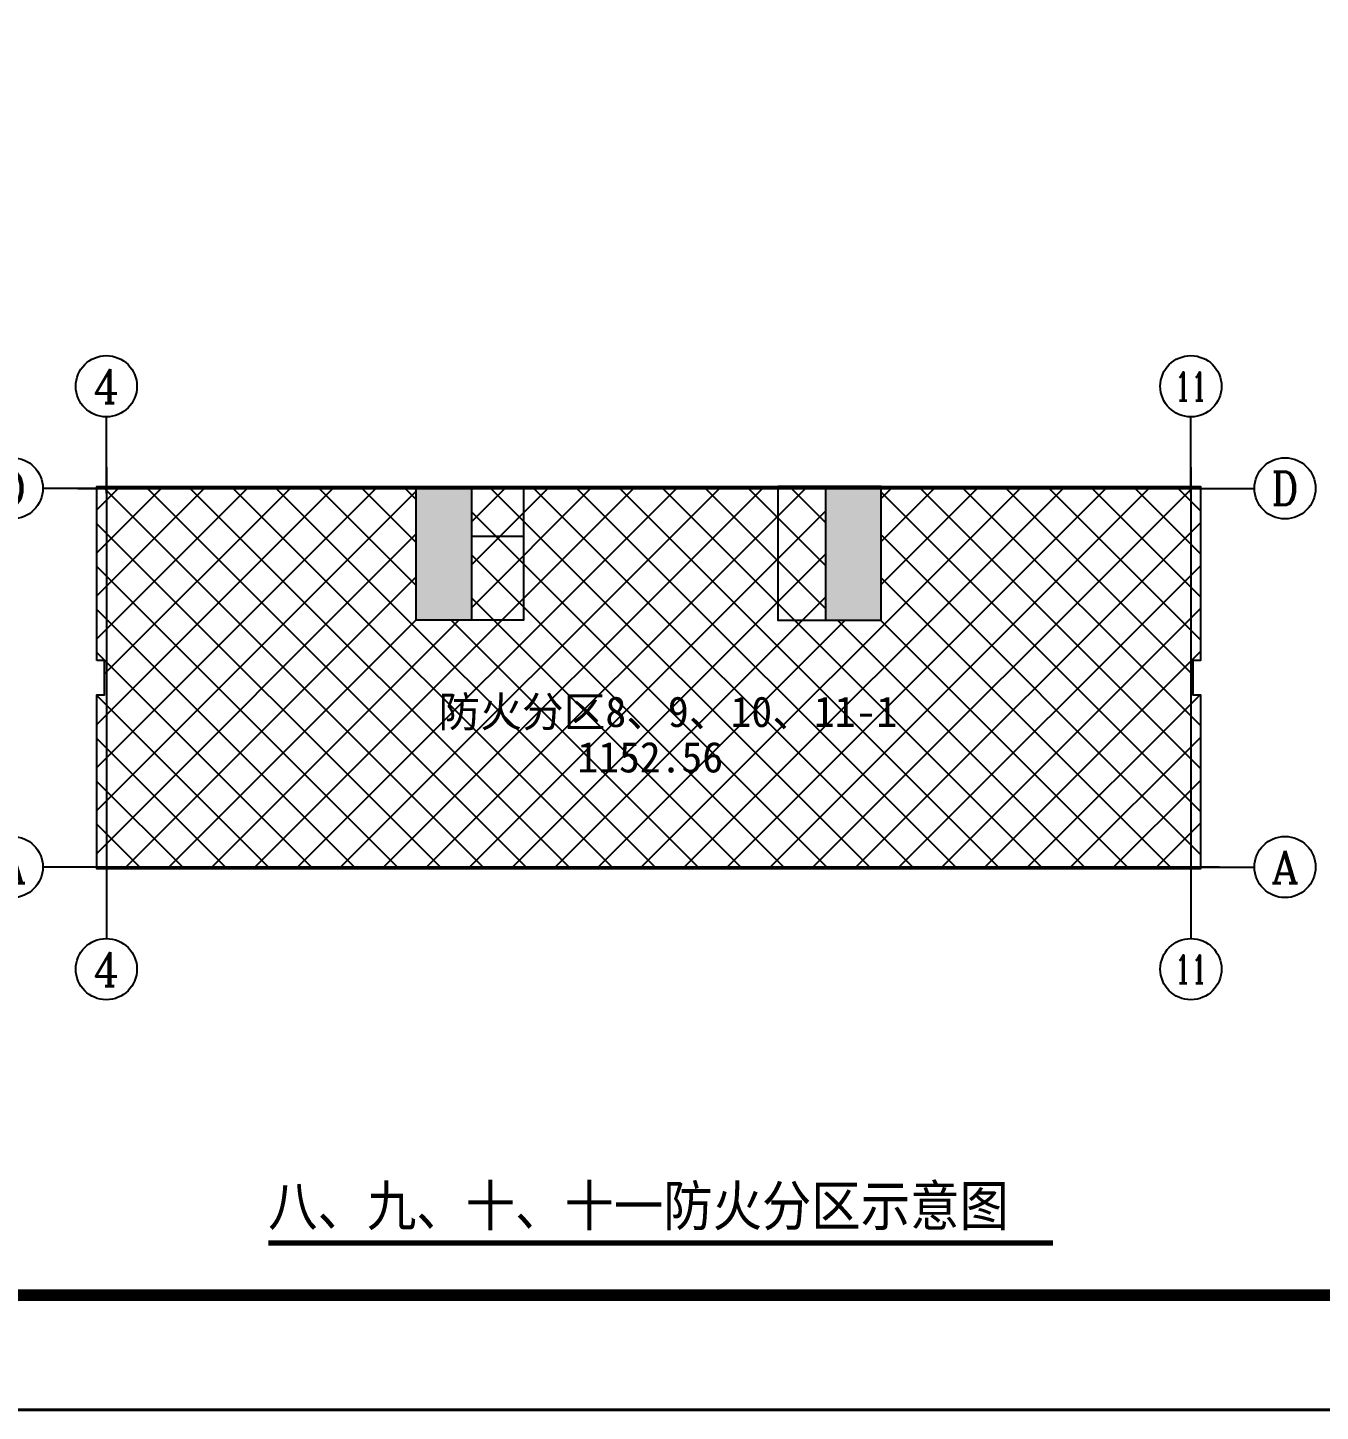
# Model space of a CAD drawing. Extents: x 1738711 to 2346805, y 1189731 to 2516152.
# Drawn here: x 1990840 to 2007735, y 2048190 to 2066277 of the extents above; entities that cross this region are included whole.
import ezdxf
from ezdxf.enums import TextEntityAlignment as Align

# ---------------------------------------------------------------- set-up
doc = ezdxf.new("R2010")
doc.units = 0
doc.header["$LTSCALE"] = 1000
doc.header["$MEASUREMENT"] = 0
for name, color, linetype in [('AXIS', 3, 'Continuous'), ('AXIS_TEXT', 7, 'Continuous'), ('DIM_LEAD', 3, 'Continuous'), ('DIM_SYMB', 3, 'Continuous'), ('DOTE', 1, 'Continuous'), ('PUB_TEXT', 7, 'Continuous'), ('TK', 4, 'Continuous'), ('WALL', 40, 'Continuous'), ('看线', 8, 'Continuous')]:
    doc.layers.add(name, color=color, linetype=linetype)
doc.styles.add('_TCH_AXIS', font='COMPLEX', dxfattribs={"bigfont": 'GBCBIG'})
doc.styles.add('COMPLEX', font='COMPLEX')
doc.styles.add('宋体', font='SIMSUN.TTF', dxfattribs={"width": 0.75})
doc.styles.add('黑体', font='simhei_0.ttf', dxfattribs={"width": 0.9})

# ---------------------------------------------------------------- blocks, each defined once
blk = doc.blocks.new('hjashrtahreahe')
at = {"layer": 'TK', "color": 7, "const_width": 25}
blk.add_lwpolyline([(0, 59400), (84100, 59400), (84100, 0), (0, 0)], close=True, dxfattribs=at)
at = {"layer": 'TK', "color": 3, "const_width": 100}
blk.add_lwpolyline([(2500, 1000), (2500, 58400), (83100, 58400), (83100, 1000)], close=True, dxfattribs=at)
at = {"layer": 'TK', "style": '宋体', "width": 0.75}
for tag, height, p in [('项目负责人', 350, (6003, 57089)), ('专业负责人', 350, (6003, 56224)), ('设计人', 350, (6003, 55419)), ('版号1', 250, (77304, 22193)), ('时间1', 250, (82405, 22193)), ('版号2', 250, (77304, 21593)), ('时间2', 250, (82405, 21593)), ('版号3', 250, (77304, 20993)), ('时间3', 250, (82405, 20993)), ('建筑会签', 0.0001, (78978, 2403)), ('电气会签', 0.0001, (82128, 2403)), ('结构会签', 0.0001, (78978, 1803)), ('暖通会签', 0.0001, (82128, 1803)), ('给排水会签', 0.0001, (78978, 1250)), ('智能化会签', 0.0001, (82128, 1250))]:
    blk.add_attdef(tag, text='', height=height, dxfattribs=at).set_placement(p, align=Align.CENTER)
for tag, p in [('合作设计单位', (80816, 48986)), ('版号说明1', (79854, 22318)), ('版号说明2', (79854, 21718)), ('版号说明3', (79854, 21118)), ('浙江绿储科技有限公司', (80545, 16036)), ('百兆瓦级集中式熔盐储能关键', (80545, 14953)), ('设备研发及制造基地项目', (80545, 14603)), ('1#研发楼', (80545, 13636)), ('图名', (80545, 12436)), ('工程编号', (78978, 11461)), ('子项编号', (82128, 11461)), ('建筑', (78978, 10711)), ('图号', (82128, 10711)), ('施工图', (78978, 9961)), ('2023.03', (82128, 9961)), ('审定', (79353, 8461)), ('审核', (79353, 7711)), ('工程负责', (79353, 6961)), ('专业负责', (79353, 6211)), ('设计', (79353, 5461)), ('制图', (79353, 4711)), ('校对', (79353, 3961))]:
    blk.add_attdef(tag, text='', height=250, dxfattribs=at).set_placement(p, align=Align.MIDDLE_CENTER)
blk = doc.blocks.new('_AXISO')
blk.add_circle((0, 0), 0.5)
at = {"layer": 'AXIS_TEXT', "style": 'COMPLEX', "width": 1.041667}
blk.add_attdef('A', text='', height=0.56, dxfattribs=at).set_placement((-0.25, -0.28), (0.25, -0.28), align=Align.FIT)

msp = doc.modelspace()

# ---------------------------------------------------------------- hatches: boundary and pattern name
at = {"layer": '看线'}
h = msp.add_hatch(dxfattribs=at)
h.set_pattern_fill('ANSI37', color=256, scale=250, style=0)
h.set_pattern_definition([(45, (0, 99100), (-280.633004, 280.633004), []), (135, (0, 99100), (-280.633004, -280.633004), [])])
h.paths.add_polyline_path([(2001993.1, 2060280.2), (2001993.1, 2058530.2), (2001268.1, 2058530.2), (2001268.1, 2060280.2), (1996643.1, 2060280.2), (1996643.1, 2058530.2), (1995918.1, 2058530.2), (1995918.1, 2060280.2), (1991743.1, 2060280.2), (1991743.1, 2058005.2), (1991843.1, 2058005.2), (1991843.1, 2057555.2), (1991743.1, 2057555.2), (1991743.1, 2055280.2), (2006168.1, 2055280.2), (2006168.1, 2057555.2), (2006068.1, 2057555.2), (2006068.1, 2058005.2), (2006168.1, 2058005.2), (2006168.1, 2060280.2)])
h = msp.add_hatch(color=1, dxfattribs=at)
h.paths.add_polyline_path([(2001993.1, 2060280.2), (2001268.1, 2060280.2), (2001268.1, 2058530.2), (2001993.1, 2058530.2)])
h.paths.add_polyline_path([(1996643.1, 2060280.2), (1995918.1, 2060280.2), (1995918.1, 2058530.2), (1996643.1, 2058530.2)])

# ---------------------------------------------------------------- linework, layer by layer
at = {"layer": 'AXIS'}
for p, q in [((1991868.1, 2060189.8), (1991868.1, 2061189.8)), ((2006043.1, 2060189.8), (2006043.1, 2061189.8)), ((1992037.9, 2060255.2), (1991037.9, 2060255.2)), ((2005873.2, 2060255.2), (2006873.2, 2060255.2)), ((1991868.1, 2055370.7), (1991868.1, 2054370.7)), ((2006043.1, 2055370.7), (2006043.1, 2054370.7)), ((1992037.9, 2055305.2), (1991037.9, 2055305.2)), ((2005873.2, 2055305.2), (2006873.2, 2055305.2))]:
    msp.add_line(p, q, dxfattribs=at)
at = {"layer": 'DIM_SYMB', "const_width": 70}
msp.add_lwpolyline([(1993983.3, 2050392.5), (2004240.5, 2050392.5)], dxfattribs=at)
at = {"layer": 'DOTE'}
for p, q in [((1991868.1, 2060530.2), (1991868.1, 2055030.2)), ((2006043.1, 2060530.2), (2006043.1, 2055030.2)), ((1991493.1, 2060255.2), (2006418.1, 2060255.2)), ((2006418.1, 2055305.2), (1991493.1, 2055305.2))]:
    msp.add_line(p, q, dxfattribs=at)
at = {"layer": 'WALL', "ltscale": 100}
for p, q in [((1996643.1, 2058530.2), (1996643.1, 2060280.2)), ((2001268.1, 2060280.2), (2001268.1, 2058530.2)), ((1996643.1, 2059630.2), (1997318.1, 2059630.2))]:
    msp.add_line(p, q, dxfattribs=at)
for points in [[(1991743.1, 2058005.2), (1991743.1, 2060280.2), (2006168.1, 2060280.2), (2006168.1, 2058005.2), (2006068.1, 2058005.2), (2006068.1, 2057555.2), (2006168.1, 2057555.2), (2006168.1, 2055280.2), (1991743.1, 2055280.2), (1991743.1, 2057555.2), (1991843.1, 2057555.2), (1991843.1, 2058005.2)], [(1995918.1, 2060280.2), (1997318.1, 2060280.2), (1997318.1, 2058530.2), (1995918.1, 2058530.2)], [(2001993.1, 2060280.2), (2000643.1, 2060280.2), (2000643.1, 2058530.2), (2001993.1, 2058530.2)]]:
    msp.add_lwpolyline(points, close=True, dxfattribs=at)

# ---------------------------------------------------------------- block references
at = {"xscale": 1.5, "yscale": 1.5, "zscale": 1.5}
msp.add_blockref('hjashrtahreahe', (1897833.1, 2048209.1), dxfattribs=at)
at = {"layer": 'AXIS'}
ref = msp.add_blockref('_AXISO', (1991868.1, 2061589.8), dxfattribs=dict(at, xscale=800, yscale=800, zscale=800))
ref.add_attrib('A', '4', dxfattribs={"layer": 'AXIS_TEXT', "ltscale": 0.5, "height": 445.4, "style": '_TCH_AXIS'}).set_placement((1991698.4, 2061367.1), (1992037.7, 2061367.1), align=Align.FIT)
ref = msp.add_blockref('_AXISO', (2006043.1, 2061589.8), dxfattribs=dict(at, xscale=800, yscale=800, zscale=800))
ref.add_attrib('A', '11', dxfattribs={"layer": 'AXIS_TEXT', "ltscale": 0.5, "height": 368.76, "style": '_TCH_AXIS'}).set_placement((2005832.3, 2061405.4), (2006253.8, 2061405.4), align=Align.FIT)
ref = msp.add_blockref('_AXISO', (1990637.9, 2060255.2), dxfattribs=dict(at, xscale=800, yscale=800, zscale=800))
ref.add_attrib('A', 'D', dxfattribs={"layer": 'AXIS_TEXT', "ltscale": 0.5, "height": 435.3, "style": '_TCH_AXIS'}).set_placement((1990461.7, 2060037.6), (1990814.1, 2060037.6), align=Align.FIT)
ref = msp.add_blockref('_AXISO', (2007273.2, 2060255.2), dxfattribs=dict(at, xscale=800, yscale=800, zscale=800))
ref.add_attrib('A', 'D', dxfattribs={"layer": 'AXIS_TEXT', "ltscale": 0.5, "height": 435.3, "style": '_TCH_AXIS'}).set_placement((2007097, 2060037.6), (2007449.4, 2060037.6), align=Align.FIT)
ref = msp.add_blockref('_AXISO', (1990637.9, 2055305.2), dxfattribs=dict(at, xscale=800, yscale=800, zscale=800))
ref.add_attrib('A', 'A', dxfattribs={"layer": 'AXIS_TEXT', "ltscale": 0.5, "height": 425.2, "style": '_TCH_AXIS'}).set_placement((1990455.7, 2055092.7), (1990820.1, 2055092.7), align=Align.FIT)
ref = msp.add_blockref('_AXISO', (2007273.2, 2055305.2), dxfattribs=dict(at, xscale=800, yscale=800, zscale=800))
ref.add_attrib('A', 'A', dxfattribs={"layer": 'AXIS_TEXT', "ltscale": 0.5, "height": 425.2, "style": '_TCH_AXIS'}).set_placement((2007091, 2055092.7), (2007455.4, 2055092.7), align=Align.FIT)
ref = msp.add_blockref('_AXISO', (1991868.1, 2053970.7), dxfattribs=dict(at, xscale=800, yscale=800, zscale=800))
ref.add_attrib('A', '4', dxfattribs={"layer": 'AXIS_TEXT', "ltscale": 0.5, "height": 445.4, "style": '_TCH_AXIS'}).set_placement((1991698.4, 2053748), (1992037.7, 2053748), align=Align.FIT)
ref = msp.add_blockref('_AXISO', (2006043.1, 2053970.7), dxfattribs=dict(at, xscale=800, yscale=800, zscale=800))
ref.add_attrib('A', '11', dxfattribs={"layer": 'AXIS_TEXT', "ltscale": 0.5, "height": 368.76, "style": '_TCH_AXIS'}).set_placement((2005832.3, 2053786.3), (2006253.8, 2053786.3), align=Align.FIT)

# ---------------------------------------------------------------- texts
at = {"layer": 'DIM_LEAD', "color": 1, "style": '黑体'}
for s, p in [('防火分区8、9、10、11-1', (1996208.1, 2057135.7)), ('1152.56', (1998024.2, 2056541.6))]:
    msp.add_text(s, height=400, dxfattribs=at).set_placement(p)
at = {"layer": 'PUB_TEXT', "color": 7, "style": '黑体', "width": 0.9}
msp.add_text('八、九、十、十一防火分区示意图', height=525.738, dxfattribs=at).set_placement((1993983.3, 2050615.2))

doc.saveas('drawing.dxf')
